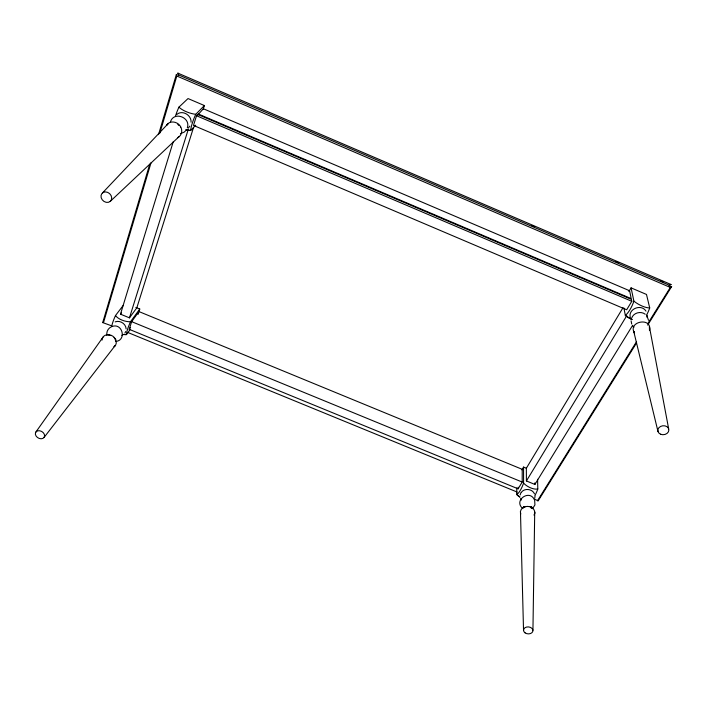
<?xml version="1.0" encoding="UTF-8"?>
<svg xmlns="http://www.w3.org/2000/svg" width="707" height="707" viewBox="0 0 707 707"><rect width="100%" height="100%" fill="white"/><g stroke="black" fill="none" stroke-linecap="round" stroke-linejoin="round"><path stroke-width="1.06" d="M516.782 487.963L516.72 494.44A11.586 6.01 31.8 0 0 519.981 497.127A11.339 5.886 31.8 0 1 516.72 494.44A11.171 2.855 -68.3 0 0 523.569 483.146L523.569 467.08L526.547 468.308M522.199 482.059L522.226 469.324L138.952 311.575L131.643 321.65L129.231 329.329L518.107 488.82L522.199 482.059L131.643 321.65M518.107 488.82L518.116 487.247M532.937 630.335L534.713 512.248L534.598 513.724M176.847 74.571L176.37 74.456L176.821 76.011L159.835 133.146M535.022 495.978L534.784 498.108M197.686 114.932L197.783 114.454L631.386 299.353L631.784 301.306L626.667 309.772L193.488 125.422L196.528 115.745L197.783 114.454M646.923 317.178L647.179 315.269M647.683 325.105L671.65 286.547L670.068 286.565M649.459 330.275L649.397 326.643L668.663 428.813M649.565 330.16C652.234 316.78 627.365 321.367 634.444 332.909M102.038 340.102L102.276 338.459M187.311 127.87C191.076 117.442 173.745 110.796 170.458 121.896M520.122 494.971L520.847 492.956M111.697 325.865L102.709 322.586L149.725 164.201M158.509 134.639L176.37 74.456M103.522 322.516L151.024 162.76M193.594 127.295L136.822 307.828L129.461 317.85L120.49 314.164L173.215 141.807M129.461 317.85L188.301 129.231M138.051 314.412L139.756 309.03L135.841 307.421M203.139 109.505L204.394 105.546L188.027 98.556L178.942 107.137A13.035 2.342 -69.2 0 0 175.416 116.319M631.024 297.656L629.592 290.745L203.36 108.754L197.845 114.905M531.178 508.156L531.576 506.539L531.911 508.192L531.381 507.326L532.247 508.36M533.997 515.111C536.533 511.364 532.831 506.866 528.845 506.548M115.515 339.705L115.718 339.245L115.321 340.04M631.572 318.353C633.242 312.821 640.745 310.744 645.217 314.226M102.285 338.635C103.063 334.685 108.604 333.863 111.176 335.427M102.709 322.586L103.584 321.932M189.838 126.146L188.265 128.064M124.936 333.041L125.678 331.556M521.899 469.863L523.569 467.08M628.85 291.576L631.077 287.864L646.49 294.448L649.706 307.899A12.629 3.729 -64.7 0 1 646.481 315.198M622.955 307.801L526.353 468.22L526.406 480.954L534.899 484.445L632.659 325.291M526.406 480.954L626.756 315.693M636.574 341.622L537.665 500.459L538.027 501.042L537.947 500.238M648.213 322.94L670.324 287.431L671.632 286.68M537.78 500.697L534.607 499.204M538.451 500.388L636.583 342.913M35.863 432.057L102.966 337.23M130.203 329.409L126.5 334.57A11.71 6.186 16.6 0 1 123.716 334.464M129.231 329.329L130.574 327.456M123.716 334.438A11.957 6.319 16.6 0 0 126.5 334.57A11.471 1.706 -67.1 0 1 130.521 321.729L139.756 309.03M120.49 314.164L121.41 312.936M111.653 326.581A11.48 1.882 -67 0 1 115.488 315.552L123.168 305.504M166.755 125.006C170.148 119.81 178.482 121.834 180.789 127.092M44.081 437.43A4.914 3.694 30.3 0 0 39.786 430.784A4.914 3.694 30.3 0 0 36.066 436.007A4.914 3.694 30.3 0 0 44.081 437.43L115.161 345.573L114.057 346.686M521.156 492.54C524.285 487.848 532.318 488.731 534.51 493.875M523.896 507.175L523.198 508.006L523.622 506.512L523.763 507.644M166.772 125.183L168.063 123.725L102.515 192.905M186.109 130.247L184.218 132.112L180.426 133.685M195.751 125.192L190.678 130.512A13.141 4.728 19.6 0 1 186.091 129.646M532.583 508.642L534.934 504.904L534.651 500.282M186.091 129.62A13.424 4.825 19.6 0 0 190.678 130.512A13.018 2.121 -69 0 1 195.759 114.313L204.394 105.546M114.234 346.642C118.422 343.575 115.568 336.673 111.061 335.304M110.168 201.46A5.753 4.825 42.1 0 0 107.694 192.384A5.753 4.825 42.1 0 0 101.181 197.677A5.753 4.825 42.1 0 0 110.168 201.46L179.021 136.663M523.64 507.485L525.442 506.672M668.822 285.946L671.058 284.532L177.864 73.13L178.394 75.198M176.785 114.419C182.459 109.647 191.526 115.144 191.067 122.205M177.501 137.688C181.487 136.151 182.874 130.751 180.789 127.101M111.397 326.828C108.091 328.154 106.077 332.034 107.004 335.498M121.851 335.374L123.354 334.588M669.485 284.559L670.978 284.444M115.197 321.853C119.969 320.015 125.934 323.753 126.12 328.914M111.989 326.537C122.514 322.463 126.915 340.518 115.692 341.446M109.364 334.915L108.604 335.012L109.762 335.047M527.122 506.433C523.268 506.221 519 510.074 520.759 514.051M527.086 506.415L528.951 506.539M530.48 507.016L531.911 508.05M128.038 332.564L517.241 492.09M198.252 113.977L631.236 298.637M196.528 115.745L631.784 301.306M531.629 225.471L534.669 226.77M576.223 244.587L579.272 245.886M615.762 261.528L618.802 262.836M660.365 280.644L663.405 281.952M178.252 74.801L669.732 285.416M176.821 76.011L670.324 287.431M177.961 73.113L178.668 73.926M177.81 124.414L178.986 125.519M114.092 337.425L115.303 339.325M632.597 325.733L634.002 327.164M522.031 507.909C513.998 499.822 529.693 489.35 534.324 499.628M520.52 498.638L521.386 500.035M645.968 311.124C641.373 303.436 627.507 309.012 630.388 317.858M634.577 332.953L633.719 331.327L658.023 431.65M647.02 316.038L648.513 320.298M631.696 324.009L631.104 320.845M631.077 287.864L633.896 301.155A12.638 3.535 -64.9 0 1 625.315 315.322A12.691 4.472 29.1 0 0 632.023 319.573M623.919 308.031L625.315 315.322A12.965 4.569 29.1 0 0 632.023 319.529M520.493 512.734L523.534 630.45M537.594 479.275L537.788 488.988A11.162 3.014 -68.3 0 1 534.969 495.404M534.872 482.872L534.899 484.445M130.521 321.729A11.798 6.107 16.8 0 1 115.488 315.552M537.788 488.988A11.427 5.806 31.6 0 1 523.569 483.146M195.759 114.313A13.256 4.596 19.8 0 1 178.942 107.137M649.706 307.899A12.797 4.339 28.9 0 1 633.896 301.155M525.133 632.898A4.719 3.491 5 0 0 532.857 631.245A4.719 3.491 5 0 0 526.706 627.021A4.719 3.491 5 0 0 525.133 632.898M660.612 434.239A5.532 4.481 -6.7 0 0 668.866 429.962A5.532 4.481 -6.7 0 0 660.541 426.462A5.532 4.481 -6.7 0 0 660.612 434.239"/></g></svg>
